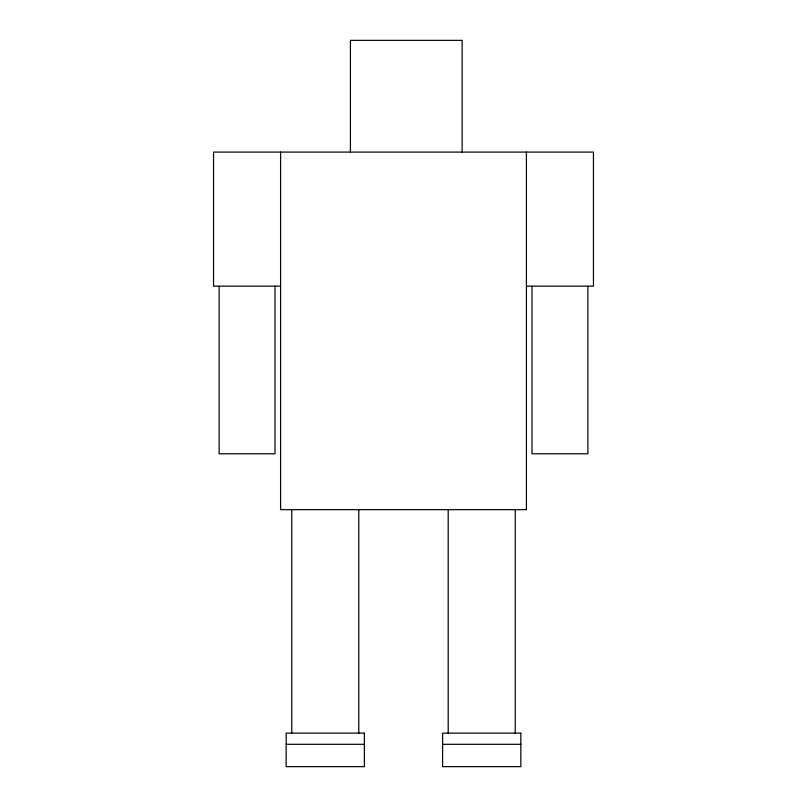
<?xml version="1.0" encoding="UTF-8"?>
<svg xmlns="http://www.w3.org/2000/svg" width="807" height="807" viewBox="0 0 807 807"><rect width="100%" height="100%" fill="white"/><g stroke="black" fill="none" stroke-linecap="round" stroke-linejoin="round"><path stroke-width="1.21" d="M280.584 286.172L213.542 286.172L213.542 152.089L593.458 152.089L593.458 286.172L526.416 286.172M286.172 744.306L364.391 744.306M442.609 744.306L520.828 744.306M587.869 286.172L587.869 453.786L531.995 453.786L531.995 286.172M526.416 152.089L526.416 509.651L280.584 509.651L280.584 152.089M515.239 509.651L515.239 733.129M462.159 152.089L462.159 40.35L350.42 40.35L350.42 152.089M448.198 509.651L448.198 733.129M358.802 509.651L358.802 733.129M291.761 509.651L291.761 733.129M275.005 286.172L275.005 453.786L219.131 453.786L219.131 286.172M364.391 733.129L286.172 733.129L286.172 766.65L364.391 766.65L364.391 733.129M520.828 733.129L442.609 733.129L442.609 766.65L520.828 766.65L520.828 733.129"/></g></svg>
